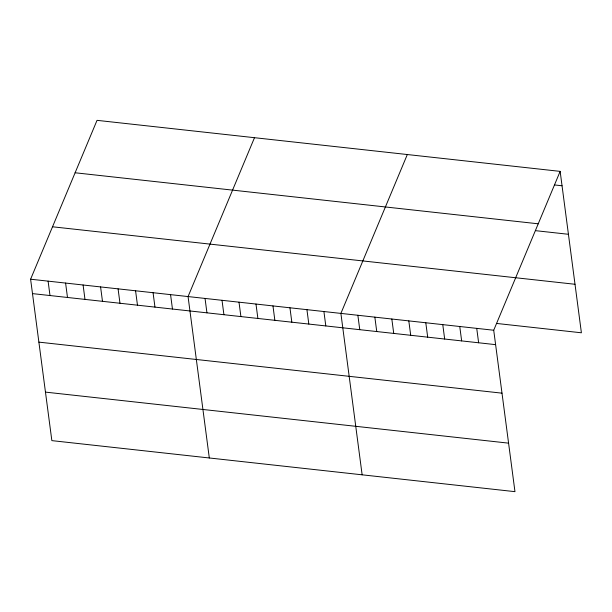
<?xml version="1.0" encoding="UTF-8"?>
<svg xmlns="http://www.w3.org/2000/svg" width="612" height="612" viewBox="0 0 612 612"><rect width="100%" height="100%" fill="white"/><g stroke="black" fill="none" stroke-linecap="round" stroke-linejoin="round"><path stroke-width="0.92" d="M560.148 171.375L493.716 330.243L514.967 491.658L51.852 440.625L30.6 279.21L97.033 120.342L560.148 171.375L581.4 332.79L496.493 323.434M254.493 137.692L188.06 296.568L209.312 457.983M407.324 154.53L340.892 313.405L362.136 474.82M554.495 184.939L562.046 185.773M75.108 172.768L538.223 223.801M535.416 230.648L568.433 234.289M52.525 226.784L575.012 284.274M30.6 279.21L493.716 330.243M32.497 293.615L495.613 344.648M38.885 342.131L502.001 393.164M45.464 392.116L508.58 443.149M476.733 328.376L478.63 342.774M459.757 326.502L461.655 340.907M442.774 324.635L444.672 339.033M425.791 322.761L427.689 337.158M408.808 320.887L410.706 335.292M391.833 319.02L393.73 333.418M374.85 317.146L376.747 331.551M357.867 315.279L359.764 329.677M323.909 311.531L325.806 325.936M306.926 309.664L308.823 324.062M289.943 307.79L291.84 322.195M272.967 305.923L274.857 320.321M255.984 304.049L257.882 318.447M239.001 302.175L240.898 316.58M222.018 300.308L223.916 314.706M205.043 298.434L206.94 312.839M170.564 294.632L172.462 309.037M153.069 292.704L154.966 307.109M135.573 290.776L137.47 305.181M118.078 288.849L119.975 303.254M100.582 286.921L102.479 301.326M83.087 284.993L84.984 299.398M65.591 283.065L67.488 297.47M48.096 281.137L49.993 295.542"/></g></svg>
